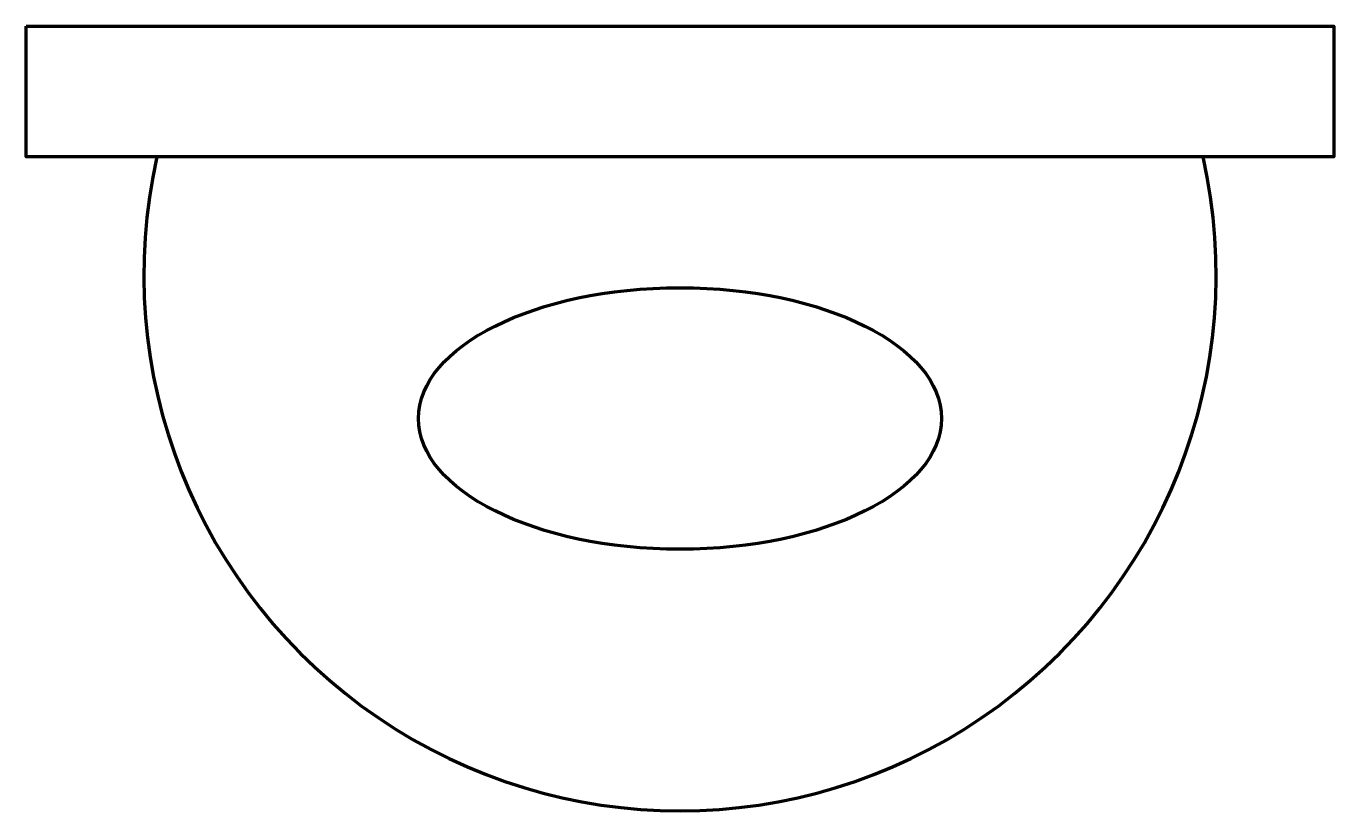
# Model space of a CAD drawing. Header units: millimetres. Extents: x 5 to 15, y 0 to 6.
import ezdxf

# ---------------------------------------------------------------- set-up
doc = ezdxf.new("R2010")
doc.units = ezdxf.units.MM

msp = doc.modelspace()

# ---------------------------------------------------------------- linework, layer by layer
at = {"lineweight": 200}
msp.add_lwpolyline([(5, 6), (15, 6), (15, 5), (5, 5)], close=True, dxfattribs=at)
msp.add_arc((10, 4.1), 4.1, 167.3196, 12.6804, dxfattribs=at)
msp.add_ellipse((10, 3), major_axis=(2, 0), ratio=0.5, dxfattribs=at)

doc.saveas('drawing.dxf')
